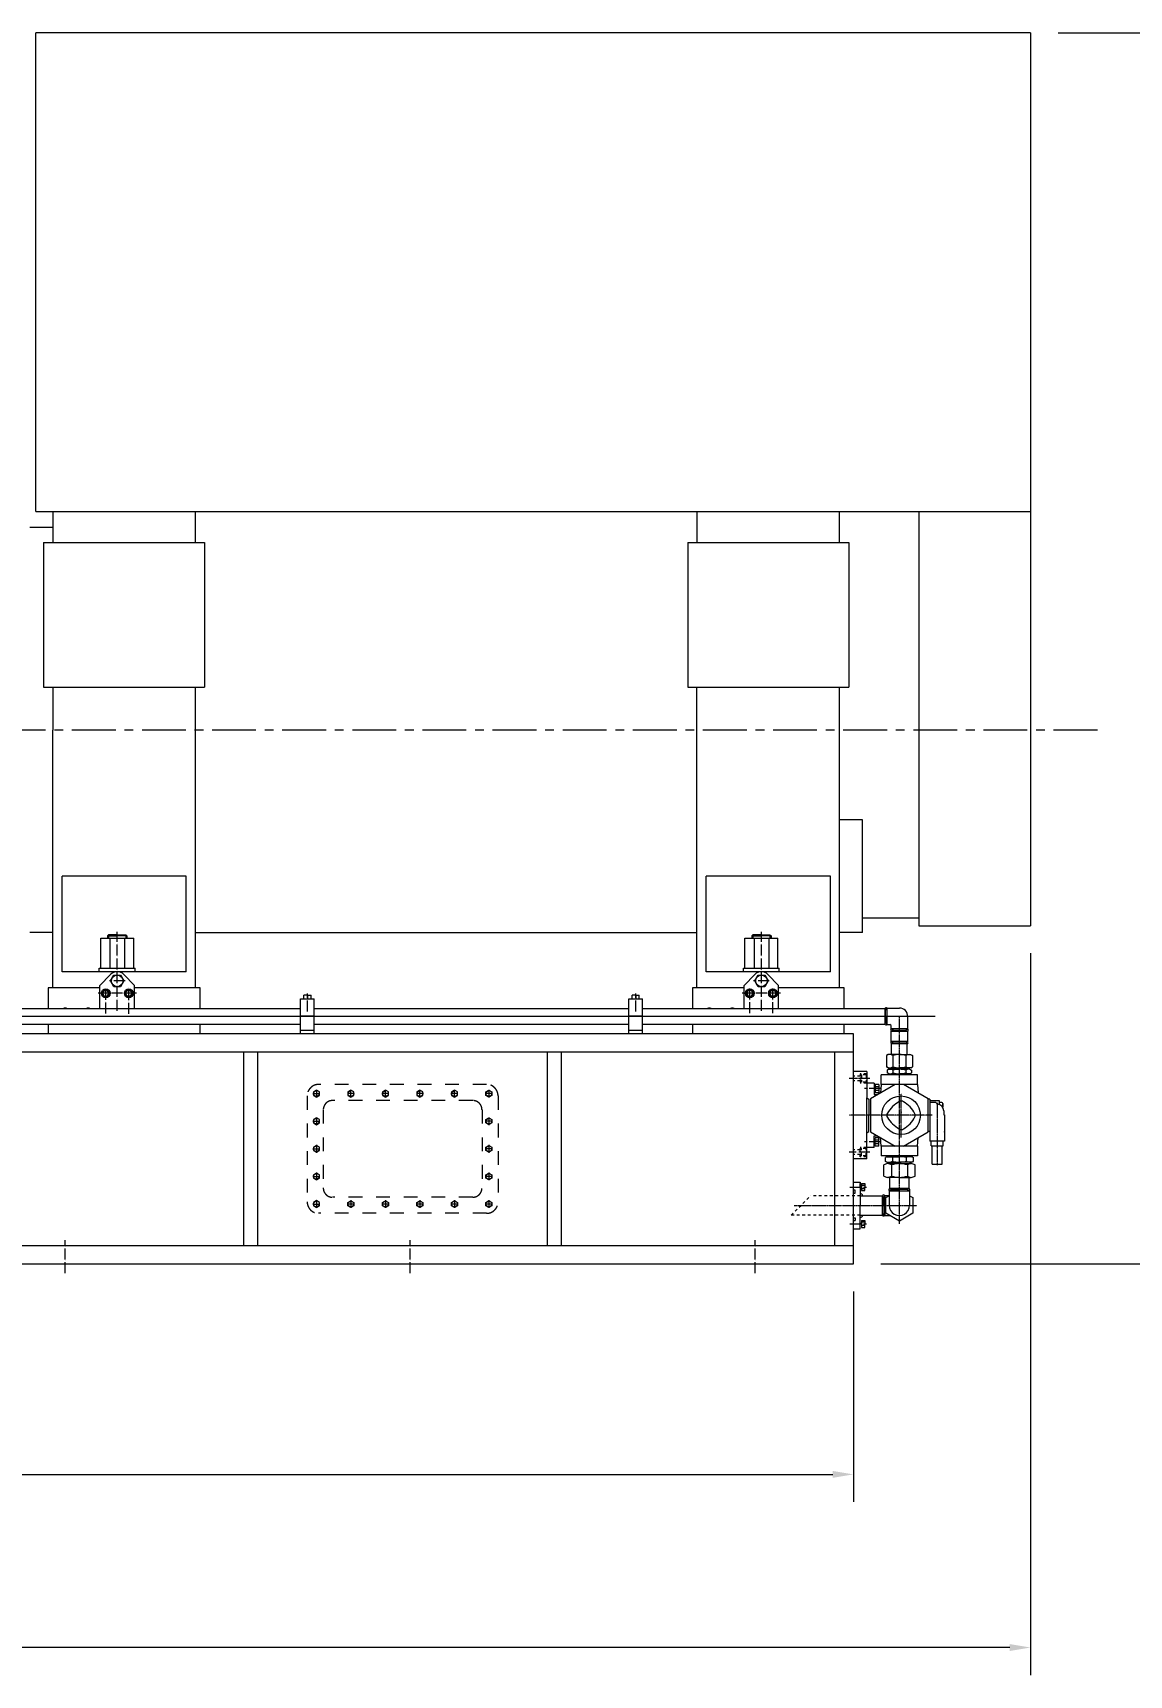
# Model space of a CAD drawing. Header units: millimetres. Extents: x 907 to 806139, y 2004 to 615514.
# Drawn here: x 684997 to 745520, y 248712 to 339353 of the extents above; entities that cross this region are included whole.
import ezdxf

# ---------------------------------------------------------------- set-up
doc = ezdxf.new("R2010")
doc.units = ezdxf.units.MM
doc.header["$LTSCALE"] = 25.4
for name, pattern in [('ACAD_ISO04W100', [30, 24, -3, 0, -3]), ('CENTER', [50.8, 31.75, -6.35, 6.35, -6.35]), ('CHAIN', [0.7087, 0.4724, -0.0591, 0.1181, -0.0591]), ('EB_DASH', [6, 3, -3])]:
    doc.linetypes.add(name, pattern=pattern)
doc.layers.get('Defpoints').update_dxf_attribs({"lineweight": 5})
doc.layers.add('CAXA1', color=5, linetype='CENTER', lineweight=5)
doc.styles.add('Roman', font='arial.ttf')
doc.styles.get("Standard").update_dxf_attribs({"font": 'arial.ttf'})
doc.dimstyles.new('ISO-25', dxfattribs={"dimscale": 30, "dimtxt": 38.1, "dimasz": 38.1, "dimexe": 50.8, "dimexo": 50.8, "dimgap": 15.875, "dimtad": 1, "dimtih": 1, "dimtoh": 1, "dimdec": 1, "dimlfac": 0.03937, "dimdsep": 46, "dimtxsty": 'Standard', "dimcen": 63.5, "dimclrd": 7, "dimclre": 7, "dimclrt": 7, "dimadec": 0, "dimazin": 0, "dimtfac": 1, "dimtdec": 1, "dimtmove": 0, "dimatfit": 3, "dimfxl": 25.4, "dimlwd": 5, "dimlwe": 5, "dimarcsym": 0})

# ---------------------------------------------------------------- blocks, each defined once
blk = doc.blocks.new('*D149')
at = {"color": 7, "linetype": 'Continuous', "lineweight": 5, "transparency": 16777216}
for p, q in [((631586, 269884), (631586, 258269)), ((730296, 269884), (730296, 258269)), ((632729, 259793), (729153, 259793))]:
    blk.add_line(p, q, dxfattribs=at)
at = {"color": 7, "transparency": 16777216}
for points in [[(632729, 259983), (632729, 259602), (631586, 259793)], [(729153, 259983), (729153, 259602), (730296, 259793)]]:
    blk.add_solid(points, dxfattribs=at)
at = {"layer": 'Defpoints', "color": 0, "transparency": 16777216}
for p in [(631586, 271408), (730296, 271408), (730296, 259793)]:
    blk.add_point(p, dxfattribs=at)
at = {"color": 7, "lineweight": 5, "transparency": 16777216, "insert": (680941, 262746), "char_height": 4953, "attachment_point": 5, "style": 'Roman'}
blk.add_mtext('A', dxfattribs=at)
blk = doc.blocks.new('*D150')
at = {"color": 7, "linetype": 'Continuous', "lineweight": 5, "transparency": 16777216}
for p, q in [((741599, 339353), (755750, 339353)), ((754226, 338210), (754226, 312563)), ((754226, 272551), (754226, 306553)), ((731820, 271408), (755750, 271408))]:
    blk.add_line(p, q, dxfattribs=at)
at = {"color": 7, "transparency": 16777216}
for points in [[(754035, 338210), (754416, 338210), (754226, 339353)], [(754035, 272551), (754416, 272551), (754226, 271408)]]:
    blk.add_solid(points, dxfattribs=at)
at = {"layer": 'Defpoints', "color": 0, "transparency": 16777216}
for p in [(740075, 339353), (730296, 271408), (754226, 271408)]:
    blk.add_point(p, dxfattribs=at)
at = {"color": 7, "lineweight": 5, "transparency": 16777216, "insert": (754226, 309558), "char_height": 4953, "attachment_point": 5, "style": 'Roman'}
blk.add_mtext('2675', dxfattribs=at)
blk = doc.blocks.new('*D153')
at = {"color": 7, "linetype": 'Continuous', "lineweight": 5, "transparency": 16777216}
for p, q in [((740075, 288553), (740075, 248712)), ((566828, 279642), (566828, 248712)), ((738932, 250236), (567971, 250236))]:
    blk.add_line(p, q, dxfattribs=at)
at = {"color": 7, "transparency": 16777216}
for points in [[(567971, 250426), (567971, 250045), (566828, 250236)], [(738932, 250426), (738932, 250045), (740075, 250236)]]:
    blk.add_solid(points, dxfattribs=at)
at = {"layer": 'Defpoints', "color": 0, "transparency": 16777216}
for p in [(740075, 290077), (566828, 281166), (566828, 250236)]:
    blk.add_point(p, dxfattribs=at)
at = {"color": 7, "lineweight": 5, "transparency": 16777216, "insert": (653452, 253189), "char_height": 4953, "attachment_point": 5, "style": 'Roman'}
blk.add_mtext('B', dxfattribs=at)

msp = doc.modelspace()

# ---------------------------------------------------------------- linework, layer by layer
at = {"color": 7, "lineweight": 5}
for p, q in [((740075.36, 339353.06), (685164.58, 339353.06)), ((685164.58, 312937.06), (685164.58, 339353.06)), ((740075.36, 339353.06), (740075.36, 290076.95)), ((685164.58, 312937.06), (733915.86, 312937.06)), ((686100.36, 312937.06), (686100.36, 311216.9)), ((693974.36, 311216.9), (693974.36, 312937.06)), ((721660.36, 312937.06), (721660.36, 311216.9)), ((729534.36, 311216.9), (729534.36, 312937.06)), ((733915.86, 312937.06), (740075.36, 312937.06)), ((733915.86, 312937.06), (733915.86, 290076.95)), ((686100.36, 312048.06), (684830.36, 312048.06)), ((685592.36, 311216.9), (694482.36, 311216.9)), ((685592.36, 311216.9), (685592.36, 303240.05)), ((694482.36, 311216.9), (694482.36, 303240.05)), ((721152.36, 311216.9), (730042.36, 311216.9)), ((721152.36, 311216.9), (721152.36, 303240.05)), ((730042.36, 311216.9), (730042.36, 303240.05)), ((685592.36, 303240.05), (694482.36, 303240.05)), ((686100.36, 303240.05), (686100.36, 300872.06)), ((693974.36, 286648.06), (693974.36, 303240.05)), ((721152.36, 303240.05), (730042.36, 303240.05)), ((721660.36, 286648.06), (721660.36, 303240.05)), ((729534.36, 286648.06), (729534.36, 303240.05)), ((686100.36, 286648.06), (686100.36, 300872.06)), ((730804.36, 295919.06), (729534.36, 295919.06)), ((730804.36, 289696.06), (730804.36, 295919.06)), ((686608.36, 287537.06), (686608.36, 292807.56)), ((693466.36, 292807.56), (686608.36, 292807.56)), ((693466.36, 287537.06), (693466.36, 292807.56)), ((722168.36, 287537.06), (722168.36, 292807.56)), ((729026.36, 292807.56), (722168.36, 292807.56)), ((729026.36, 287537.06), (729026.36, 292807.56)), ((730804.36, 290509.24), (733915.86, 290509.24)), ((733915.86, 290076.95), (740075.36, 290076.95)), ((686100.36, 289696.06), (684830.36, 289696.06)), ((688741.96, 289391.26), (690570.76, 289391.26)), ((688741.96, 287740.26), (688741.96, 289391.26)), ((689181.38, 289569.06), (689122.96, 289522.32)), ((689122.96, 289522.32), (689122.96, 289391.26)), ((689122.96, 289522.32), (689656.36, 289522.32)), ((689656.36, 289569.06), (689181.38, 289569.06)), ((689181.38, 289522.32), (689181.38, 289391.26)), ((689253.07, 289391.26), (689253.07, 287740.26)), ((689656.36, 289569.06), (690131.34, 289569.06)), ((690189.76, 289522.32), (689656.36, 289522.32)), ((690059.66, 289391.26), (690059.66, 287740.26)), ((690131.34, 289569.06), (690189.76, 289522.32)), ((690131.34, 289522.32), (690131.34, 289391.26)), ((690189.76, 289522.32), (690189.76, 289391.26)), ((690570.76, 287740.26), (690570.76, 289391.26)), ((693974.36, 289696.06), (721660.36, 289696.06)), ((724301.96, 289391.26), (726130.76, 289391.26)), ((724301.96, 287740.26), (724301.96, 289391.26)), ((724741.38, 289569.06), (724682.96, 289522.32)), ((724682.96, 289522.32), (724682.96, 289391.26)), ((724682.96, 289522.32), (725216.36, 289522.32)), ((725216.36, 289569.06), (724741.38, 289569.06)), ((724741.38, 289522.32), (724741.38, 289391.26)), ((724813.07, 289391.26), (724813.07, 287740.26)), ((725216.36, 289569.06), (725691.34, 289569.06)), ((725749.76, 289522.32), (725216.36, 289522.32)), ((725619.66, 289391.26), (725619.66, 287740.26)), ((725691.34, 289569.06), (725749.76, 289522.32)), ((725691.34, 289522.32), (725691.34, 289391.26)), ((725749.76, 289522.32), (725749.76, 289391.26)), ((726130.76, 287740.26), (726130.76, 289391.26)), ((730804.36, 289696.06), (729534.36, 289696.06)), ((693466.36, 287537.06), (686608.36, 287537.06)), ((688665.76, 287537.06), (688665.76, 287740.26)), ((688665.76, 287740.26), (690646.96, 287740.26)), ((688703.86, 286775.06), (689291.24, 287382.26)), ((690608.86, 286775.06), (690021.48, 287382.26)), ((690646.96, 287537.06), (690646.96, 287740.26)), ((729026.36, 287537.06), (722168.36, 287537.06)), ((724225.76, 287537.06), (724225.76, 287740.26)), ((724225.76, 287740.26), (726206.96, 287740.26)), ((724263.86, 286775.06), (724851.24, 287382.26)), ((726168.86, 286775.06), (725581.48, 287382.26)), ((726206.96, 287537.06), (726206.96, 287740.26)), ((688703.82, 286648.06), (685846.32, 286648.06)), ((685846.32, 286648.06), (685846.32, 285505.06)), ((688703.86, 286648.06), (686100.36, 286648.06)), ((688703.86, 285505.06), (688703.86, 286775.06)), ((694228.32, 286648.06), (690608.82, 286648.06)), ((690608.86, 285505.06), (690608.86, 286775.06)), ((693974.36, 286648.06), (690608.86, 286648.06)), ((694228.32, 285505.06), (694228.32, 286648.06)), ((724263.82, 286648.06), (721406.32, 286648.06)), ((721406.32, 286648.06), (721406.32, 285505.06)), ((724263.86, 286648.06), (721660.36, 286648.06)), ((724263.86, 285505.06), (724263.86, 286775.06)), ((729788.32, 286648.06), (726168.82, 286648.06)), ((726168.86, 285505.06), (726168.86, 286775.06)), ((729534.36, 286648.06), (726168.86, 286648.06)), ((729788.32, 285505.06), (729788.32, 286648.06)), ((699775.14, 284108.06), (699775.14, 286038.46)), ((699775.14, 286038.46), (700537.14, 286038.46)), ((700156.14, 286241.66), (699958.17, 286241.66)), ((699958.17, 286038.46), (699958.17, 286241.66)), ((700156.14, 286241.66), (700354.11, 286241.66)), ((700156.14, 286241.66), (700156.14, 286038.46)), ((700354.11, 286038.46), (700354.11, 286241.66)), ((700537.14, 284108.06), (700537.14, 286038.46)), ((717896.04, 284108.06), (717896.04, 286038.46)), ((717896.04, 286038.46), (718658.04, 286038.46)), ((718277.04, 286241.66), (718079.06, 286241.66)), ((718079.06, 286038.46), (718079.06, 286241.66)), ((718277.04, 286241.66), (718475.01, 286241.66)), ((718277.04, 286241.66), (718277.04, 286038.46)), ((718475.01, 286038.46), (718475.01, 286241.66)), ((718658.04, 284108.06), (718658.04, 286038.46)), ((732074.32, 285416.16), (732154.35, 285530.46)), ((732154.35, 285530.46), (732836.32, 285530.46)), ((732154.35, 284616.06), (732154.35, 285530.46)), ((684387.21, 285505.06), (699775.14, 285505.06)), ((684387.21, 284641.46), (699775.14, 284641.46)), ((685846.32, 284641.46), (685846.32, 284108.06)), ((694228.32, 284108.06), (694228.32, 284641.46)), ((700537.14, 285073.26), (699775.14, 285073.26)), ((700537.14, 285505.06), (717896.04, 285505.06)), ((700537.14, 284641.46), (717896.04, 284641.46)), ((718658.04, 285073.26), (717896.04, 285073.26)), ((718658.04, 285505.06), (732022.99, 285505.06)), ((718658.04, 284641.46), (732022.99, 284641.46)), ((721406.32, 284641.46), (721406.32, 284108.06)), ((729788.32, 284108.06), (729788.32, 284641.46)), ((732074.32, 285416.16), (732022.99, 285505.06)), ((732022.99, 285505.06), (732022.99, 284641.46)), ((732074.32, 284730.36), (732022.99, 284641.46)), ((732074.32, 285073.26), (732074.32, 285416.16)), ((732074.32, 285390.76), (732074.32, 285416.16)), ((732074.32, 285073.26), (732074.32, 284730.36)), ((732074.32, 284730.36), (732154.35, 284616.06)), ((732154.35, 284616.06), (732303.74, 284616.06)), ((733292.69, 284389.66), (733292.69, 285045.87)), ((730296.32, 284108.06), (666689.39, 284108.06)), ((699775.14, 284311.26), (700537.14, 284311.26)), ((717896.04, 284311.26), (718658.04, 284311.26)), ((730296.32, 271408.06), (730296.32, 284108.06)), ((732379.94, 284389.66), (732379.94, 284539.86)), ((732491.91, 284311.26), (732379.94, 284389.66)), ((733292.69, 284389.66), (732379.94, 284389.66)), ((732491.91, 284311.26), (732379.94, 284232.85)), ((732379.94, 283678.47), (732379.94, 284232.85)), ((733292.69, 284232.85), (732379.94, 284232.85)), ((732491.91, 284311.26), (733180.72, 284311.26)), ((733180.72, 284311.26), (733292.69, 284389.66)), ((733180.72, 284311.26), (733292.69, 284232.85)), ((733292.69, 283678.47), (733292.69, 284232.85)), ((730296.32, 283092.06), (649022.73, 283092.06)), ((696648.94, 272424.06), (696648.94, 283092.06)), ((697410.94, 272424.06), (697410.94, 283092.06)), ((713412.94, 272424.06), (713412.94, 283092.06)), ((714174.94, 272424.06), (714174.94, 283092.06)), ((729280.32, 272424.06), (729280.32, 283092.06)), ((732118.5, 282910.55), (732117.93, 282285.15)), ((732118.5, 282910.55), (732117.93, 282285.15)), ((732214.85, 282966.06), (732118.5, 282910.55)), ((732214.85, 282966.06), (732118.5, 282910.55)), ((732837.36, 282965.5), (732214.85, 282966.06)), ((732837.36, 282965.5), (732214.85, 282966.06)), ((732491.91, 283600.06), (732379.94, 283678.47)), ((733292.69, 283678.47), (732379.94, 283678.47)), ((732491.91, 283600.06), (732403.18, 283548.73)), ((733267.29, 283549.98), (732405.34, 283549.98)), ((732405.62, 282965.89), (732405.34, 283549.98)), ((732477.91, 282910.22), (732477.34, 282284.83)), ((732477.91, 282910.22), (732477.34, 282284.83)), ((733180.72, 283600.06), (732491.91, 283600.06)), ((732835.27, 282965.5), (733457.78, 282966.06)), ((732835.27, 282965.5), (733457.78, 282966.06)), ((733180.72, 283600.06), (733292.69, 283678.47)), ((733180.72, 283600.06), (733267.29, 283549.98)), ((733194.73, 282910.22), (733195.29, 282284.83)), ((733194.73, 282910.22), (733195.29, 282284.83)), ((733267.01, 282965.89), (733267.29, 283549.98)), ((733457.78, 282966.06), (733554.14, 282910.55)), ((733457.78, 282966.06), (733554.14, 282910.55)), ((733554.14, 282910.55), (733554.7, 282285.15)), ((733554.14, 282910.55), (733554.7, 282285.15)), ((730296.32, 277377.06), (730296.32, 282203.06)), ((731030.38, 282025.26), (730296.32, 282025.26)), ((731030.38, 282025.26), (731030.38, 280573.82)), ((732214.19, 282229.46), (732117.93, 282285.15)), ((732214.19, 282229.46), (732117.93, 282285.15)), ((732252.41, 282152.26), (732168.55, 282103.94)), ((732168.55, 282103.94), (732168.55, 281946.58)), ((732252.41, 281898.26), (732168.55, 281946.58)), ((732214.19, 282229.46), (732836.7, 282228.9)), ((732214.19, 282229.46), (732836.7, 282228.9)), ((732252.41, 282152.26), (732836.32, 282152.26)), ((732252.41, 281898.26), (732836.32, 281898.26)), ((732302.92, 281847.46), (732302.92, 281898.26)), ((732341.4, 282229.35), (732341.31, 282152.26)), ((732341.4, 282229.35), (732341.31, 282152.26)), ((732477.16, 282101.65), (732477.16, 281948.87)), ((733458.44, 282229.46), (732835.93, 282228.9)), ((733458.44, 282229.46), (732835.93, 282228.9)), ((733420.22, 282152.26), (732836.32, 282152.26)), ((733420.22, 281898.26), (732836.32, 281898.26)), ((733195.47, 282101.65), (733195.47, 281948.87)), ((733331.23, 282229.35), (733331.32, 282152.26)), ((733331.23, 282229.35), (733331.32, 282152.26)), ((733369.72, 281847.46), (733369.71, 281898.26)), ((733420.22, 282152.26), (733504.08, 282103.94)), ((733420.22, 281898.26), (733504.08, 281946.58)), ((733458.44, 282229.46), (733554.7, 282285.15)), ((733458.44, 282229.46), (733554.7, 282285.15)), ((733504.08, 282103.94), (733504.08, 281946.58)), ((731436.78, 281390.26), (731030.38, 281390.26)), ((732608.92, 281314.06), (731248.82, 280528.8)), ((731436.78, 281390.26), (731436.78, 280754.11)), ((731500.28, 281280.86), (731436.78, 281280.86)), ((731500.28, 281067.13), (731436.78, 281122.63)), ((731500.28, 281047.66), (731436.78, 281103.17)), ((731703.48, 281314.06), (731500.28, 281314.06)), ((731500.28, 281314.06), (731500.28, 280856.86)), ((731703.48, 281185.89), (731500.28, 281185.89)), ((731703.48, 281314.06), (731703.48, 280856.86)), ((731831.74, 281314.06), (731798.31, 280846.05)), ((731831.74, 281314.06), (731831.74, 281847.46)), ((733840.89, 281847.46), (731831.74, 281847.46)), ((733840.89, 281847.46), (731831.74, 281847.46)), ((733840.89, 281314.06), (731831.74, 281314.06)), ((734423.82, 280528.8), (733063.71, 281314.06)), ((733840.89, 281314.06), (733840.89, 281847.46)), ((733840.89, 281314.06), (733840.89, 281847.46)), ((733840.89, 281314.06), (733874.32, 280846.05)), ((731030.38, 277199.26), (731030.38, 280573.82)), ((731030.38, 280573.82), (731142.35, 280507.25)), ((731142.35, 280507.25), (731142.35, 279612.26)), ((731248.82, 280528.8), (731248.82, 278695.71)), ((731500.28, 280890.06), (731436.78, 280890.06)), ((731436.78, 280754.11), (731639.06, 280754.11)), ((731703.48, 280985.03), (731500.28, 280985.03)), ((731703.48, 280856.86), (731500.28, 280856.86)), ((734423.82, 278695.71), (734423.82, 280528.8)), ((734510.18, 280501.26), (734423.82, 280501.26)), ((734510.18, 280501.26), (734510.18, 278504.55)), ((734510.18, 280425.06), (735030.88, 280425.06)), ((734845.97, 280311.11), (734510.18, 280311.11)), ((734884.07, 280272.06), (734884.07, 280273.01)), ((735030.88, 280425.06), (735030.88, 280203.46)), ((735174.97, 280311.11), (735030.88, 280311.11)), ((735225.77, 280053.3), (735225.77, 280260.31)), ((735225.77, 280260.31), (735225.77, 280053.3)), ((731142.35, 278717.27), (731142.35, 279612.26)), ((735284.68, 279853.56), (735284.68, 279637.63)), ((735284.68, 279637.63), (735316.6, 279637.63)), ((735316.6, 279637.63), (735316.6, 278723.26)), ((731030.38, 278650.7), (731142.35, 278717.27)), ((731248.82, 278695.71), (732608.92, 277910.46)), ((731436.78, 277834.26), (731436.78, 278470.41)), ((731436.78, 278470.41), (731639.06, 278470.41)), ((731500.28, 278334.46), (731436.78, 278334.46)), ((731703.48, 278367.66), (731500.28, 278367.66)), ((731500.28, 277910.46), (731500.28, 278367.66)), ((731703.48, 277910.46), (731703.48, 278367.66)), ((731831.74, 277910.46), (731798.31, 278378.46)), ((733063.71, 277910.46), (734423.82, 278695.71)), ((733840.89, 277910.46), (733874.32, 278378.46)), ((734510.18, 278723.26), (734423.82, 278723.26)), ((734510.18, 278723.26), (734510.18, 278504.55)), ((734510.18, 278672.46), (734510.18, 278189.86)), ((735322.98, 278723.26), (735316.6, 278723.26)), ((735322.98, 278723.26), (735322.98, 278189.86)), ((735322.98, 278672.46), (735322.98, 278723.26)), ((731436.78, 277834.26), (731030.38, 277834.26)), ((731500.28, 278120.73), (731436.78, 278176.23)), ((731500.28, 278101.26), (731436.78, 278156.77)), ((731500.28, 277943.66), (731436.78, 277943.66)), ((731703.48, 278239.49), (731500.28, 278239.49)), ((731703.48, 278038.63), (731500.28, 278038.63)), ((731703.48, 277910.46), (731500.28, 277910.46)), ((733840.89, 277910.46), (731831.74, 277910.46)), ((731831.74, 277910.46), (731831.74, 277377.06)), ((732836.32, 277377.06), (731831.74, 277377.06)), ((732836.32, 277377.06), (731831.74, 277377.06)), ((732164.37, 277377.06), (732164.37, 277326.26)), ((733840.89, 277377.06), (732836.32, 277377.06)), ((733840.89, 277377.06), (733369.63, 277377.06)), ((733508.26, 277377.06), (733508.26, 277326.26)), ((733840.89, 277910.46), (733840.89, 277377.06)), ((733840.89, 277910.46), (733840.89, 277377.06)), ((735322.98, 278189.86), (734510.18, 278189.86)), ((734586.42, 277923.15), (734586.42, 278189.86)), ((734586.42, 277923.15), (735246.82, 277923.15)), ((734637.22, 276907.15), (734637.22, 277923.15)), ((735196.02, 276907.15), (735196.02, 277923.15)), ((735246.82, 277923.15), (735246.82, 278189.86)), ((731030.38, 277199.26), (730296.32, 277199.26)), ((731972.8, 276259.46), (731972.8, 276869.06)), ((732150.81, 277326.26), (732066.95, 277277.94)), ((732066.95, 277069.78), (732066.95, 277277.94)), ((732150.81, 277021.46), (732066.95, 277069.78)), ((732150.81, 277326.26), (732836.32, 277326.26)), ((732150.81, 277021.46), (732836.32, 277021.46)), ((732836.23, 276945.26), (732185.35, 276945.26)), ((732203.94, 276945.26), (732203.94, 277021.46)), ((732398.08, 276869.06), (732398.08, 276259.46)), ((732463.99, 277275.65), (732463.99, 277072.07)), ((732836.32, 276642.24), (732836.23, 276642.24)), ((732836.32, 276642.24), (732836.23, 276642.24)), ((733521.82, 277326.26), (732836.32, 277326.26)), ((733521.82, 277021.46), (732836.32, 277021.46)), ((732836.4, 276945.26), (733487.28, 276945.26)), ((733208.64, 277275.65), (733208.64, 277072.07)), ((733274.55, 276869.06), (733274.55, 276259.46)), ((733468.69, 276945.26), (733468.69, 277021.46)), ((733521.82, 277326.26), (733605.68, 277277.94)), ((733521.82, 277021.46), (733605.68, 277069.78)), ((733605.68, 277069.78), (733605.68, 277277.94)), ((733699.83, 276259.46), (733699.83, 276869.06)), ((734637.22, 276907.15), (735196.02, 276907.15)), ((730296.32, 275929.39), (730677.32, 275929.39)), ((730677.32, 275929.39), (730677.32, 274633.99)), ((730677.32, 275649.99), (730677.32, 275840.49)), ((730740.82, 275816.62), (730677.32, 275816.62)), ((730740.82, 275631.58), (730677.32, 275687.51)), ((730740.82, 275610.89), (730677.32, 275666.82)), ((730740.82, 275840.49), (730918.62, 275840.49)), ((730740.82, 275840.49), (730740.82, 275459.49)), ((730918.62, 275745.24), (730740.82, 275745.24)), ((730918.62, 275554.74), (730740.82, 275554.74)), ((730918.62, 275840.49), (730918.62, 275649.99)), ((730918.62, 275459.49), (730918.62, 275649.99)), ((732836.23, 276183.26), (732185.35, 276183.26)), ((732303, 275586.63), (732303, 276183.26)), ((732303, 275586.63), (732836.32, 275586.63)), ((732303, 275586.63), (732391.9, 275522.99)), ((732303.09, 275586.63), (733369.63, 275586.63)), ((732836.4, 276183.26), (733487.28, 276183.26)), ((733369.63, 275586.63), (733280.73, 275522.99)), ((733369.63, 275586.63), (733369.63, 276183.26)), ((730740.82, 275483.37), (730677.32, 275483.37)), ((730677.32, 275167.21), (731896.08, 275167.21)), ((730740.82, 275459.49), (730918.62, 275459.49)), ((731947.32, 275078.47), (731896.08, 275167.21)), ((731896.08, 274100.78), (731896.08, 275167.21)), ((731947.31, 275078.31), (731947.32, 274633.81)), ((732027.41, 275192.86), (731947.32, 275078.47)), ((732027.36, 275192.79), (732277.6, 275192.79)), ((732027.36, 275192.79), (732027.36, 274075.19)), ((732027.36, 274075.19), (732027.36, 275192.79)), ((732391.9, 275522.99), (732277.6, 275442.9)), ((732277.6, 275443.02), (733395.2, 275442.9)), ((732277.6, 275443.02), (732277.6, 274633.99)), ((732391.9, 275522.99), (732836.4, 275522.99)), ((733280.73, 275522.99), (732836.23, 275522.99)), ((732836.32, 275522.99), (732836.4, 275522.99)), ((733280.73, 275522.99), (733395.03, 275442.9)), ((733395.03, 275443.02), (733395.03, 274633.99)), ((730677.32, 273338.59), (730677.32, 274633.99)), ((730677.32, 274100.78), (731896.08, 274100.78)), ((730740.82, 273808.49), (730918.62, 273808.49)), ((730740.82, 273808.49), (730740.82, 273427.49)), ((730918.62, 273808.49), (730918.62, 273617.99)), ((731947.32, 274189.51), (731896.08, 274100.78)), ((731947.31, 274189.68), (731947.32, 274634.18)), ((732027.41, 274075.12), (731947.32, 274189.51)), ((732027.36, 274075.19), (732308.54, 274075.19)), ((730296.32, 273338.59), (730677.32, 273338.59)), ((730740.82, 273599.58), (730677.32, 273655.51)), ((730740.82, 273578.89), (730677.32, 273634.82)), ((730918.62, 273713.24), (730740.82, 273713.24)), ((730918.62, 273522.74), (730740.82, 273522.74)), ((730740.82, 273427.49), (730918.62, 273427.49)), ((730918.62, 273427.49), (730918.62, 273617.99)), ((631585.63, 272424.06), (730296.32, 272424.06)), ((631585.63, 271408.06), (730296.32, 271408.06))]:
    msp.add_line(p, q, dxfattribs=at)
at = {"color": 7, "linetype": 'ACAD_ISO04W100', "lineweight": 5}
for p, q in [((689656.36, 285378.06), (689656.36, 289744.19)), ((725216.36, 285378.06), (725216.36, 289744.19)), ((689021.36, 285224.43), (689021.36, 286665.04)), ((690087.24, 287029.06), (689225.49, 287029.06)), ((690291.36, 285203.01), (690291.36, 286665.04)), ((724581.36, 285243.68), (724581.36, 286665.04)), ((725647.24, 287029.06), (724785.49, 287029.06)), ((725851.36, 285242), (725851.36, 286665.04)), ((690713.33, 286343.26), (688599.4, 286343.26)), ((700156.14, 285333.06), (700156.14, 286342.3)), ((718277.04, 285333.06), (718277.04, 286342.3)), ((726273.33, 286343.26), (724159.4, 286343.26)), ((731775.66, 281085.46), (730901.98, 281085.46)), ((731209.72, 277580.26), (730067.69, 277580.26)), ((731775.66, 278139.06), (730901.98, 278139.06)), ((730099.13, 275649.99), (731022.65, 275649.99)), ((730099.13, 273617.99), (731022.65, 273617.99)), ((686781.04, 270895.76), (686781.04, 272724.15)), ((705831.04, 270895.76), (705831.04, 272724.15)), ((724881.04, 270895.76), (724881.04, 272724.15))]:
    msp.add_line(p, q, dxfattribs=at)
at = {"color": 7, "linetype": 'CHAIN', "lineweight": 5, "ltscale": 10}
msp.add_line((671945.72, 285073.26), (734807.28, 285073.26), dxfattribs=at)
at = {"color": 7, "linetype": 'CHAIN', "lineweight": 5, "ltscale": 5}
for p, q in [((732836.32, 273627.82), (732836.32, 285073.26)), ((731209.72, 281644.26), (730067.69, 281644.26)), ((732935.38, 278381), (732935.38, 280811.34)), ((734916.58, 280301.04), (734916.58, 276863.17)), ((734639.4, 279612.26), (730067.69, 279612.26)), ((727026.81, 274633.99), (733791.56, 274633.99))]:
    msp.add_line(p, q, dxfattribs=at)
at = {"color": 7, "linetype": 'EB_DASH', "lineweight": 5, "ltscale": 2}
for p, q in [((730677.32, 281898.26), (730677.32, 281390.26)), ((731030.38, 281898.26), (730677.32, 281898.26)), ((730677.32, 281771.26), (730296.32, 281771.26)), ((730677.32, 281517.26), (730296.32, 281517.26)), ((730740.82, 281839.66), (730677.32, 281839.66)), ((730740.82, 281625.93), (730677.32, 281681.43)), ((730740.82, 281606.46), (730677.32, 281661.97)), ((730740.82, 281448.86), (730677.32, 281448.86)), ((731030.38, 281390.26), (730677.32, 281390.26)), ((730994.82, 281847.46), (730740.82, 281847.46)), ((730740.82, 281847.46), (730740.82, 281441.06)), ((730994.82, 281441.06), (730740.82, 281441.06)), ((730994.82, 281847.46), (730994.82, 281441.06)), ((730677.32, 277707.26), (730296.32, 277707.26)), ((730677.32, 277453.26), (730296.32, 277453.26)), ((730677.32, 277326.26), (730677.32, 277834.26)), ((731030.38, 277834.26), (730677.32, 277834.26)), ((730740.82, 277775.66), (730677.32, 277775.66)), ((730740.82, 277561.93), (730677.32, 277617.43)), ((730740.82, 277542.46), (730677.32, 277597.97)), ((730740.82, 277384.86), (730677.32, 277384.86)), ((730740.82, 277377.06), (730740.82, 277783.46)), ((730994.82, 277783.46), (730740.82, 277783.46)), ((730994.82, 277377.06), (730740.82, 277377.06)), ((730994.82, 277377.06), (730994.82, 277783.46)), ((731030.38, 277326.26), (730677.32, 277326.26)), ((726867.32, 274100.78), (727933.75, 275167.21)), ((730677.32, 275167.21), (727933.75, 275167.21)), ((730390.3, 275479.81), (730296.32, 275479.81)), ((730296.32, 275319.79), (730390.3, 275319.79)), ((730390.3, 275319.79), (730390.3, 275479.81)), ((730677.32, 274100.78), (726867.32, 274100.78)), ((730296.32, 273948.19), (730390.3, 273948.19)), ((730390.3, 273788.17), (730296.32, 273788.17)), ((730390.3, 273948.19), (730390.3, 273788.17))]:
    msp.add_line(p, q, dxfattribs=at)
at = {"color": 7, "linetype": 'EB_DASH', "lineweight": 5, "ltscale": 10}
for p, q in [((700649.44, 281021.42), (700649.44, 280593.83)), ((710047.44, 281314.06), (700776.44, 281314.06)), ((702554.44, 280592.26), (702554.44, 281019.85)), ((704459.44, 280592.26), (704459.44, 281019.85)), ((706364.44, 280592.26), (706364.44, 281019.85)), ((708269.44, 280590.69), (708269.44, 281018.28)), ((710174.44, 281021.42), (710174.44, 280593.83)), ((700141.44, 280679.06), (700141.44, 274837.06)), ((700458.94, 280806.06), (700839.94, 280806.06)), ((709285.44, 280425.06), (701538.44, 280425.06)), ((702744.94, 280807.63), (702363.94, 280807.63)), ((704649.94, 280807.63), (704268.94, 280807.63)), ((706554.94, 280807.63), (706173.94, 280807.63)), ((708459.94, 280806.06), (708078.94, 280806.06)), ((708414.28, 280806.06), (708124.59, 280806.06)), ((708269.44, 280661.21), (708269.44, 280950.9)), ((710364.94, 280806.06), (709983.94, 280806.06)), ((710682.44, 280679.06), (710682.44, 274837.06)), ((700458.94, 279282.06), (700839.94, 279282.06)), ((700504.59, 279282.06), (700794.28, 279282.06)), ((700649.44, 279497.42), (700649.44, 279069.83)), ((700649.44, 279426.9), (700649.44, 279137.21)), ((701030.44, 279917.06), (701030.44, 275599.06)), ((709793.44, 279917.06), (709793.44, 275599.06)), ((710364.94, 279282.06), (709983.94, 279282.06)), ((710319.28, 279282.06), (710029.59, 279282.06)), ((710174.44, 279497.42), (710174.44, 279069.83)), ((710174.44, 279426.9), (710174.44, 279137.21)), ((700458.94, 277758.06), (700839.94, 277758.06)), ((700504.59, 277758.06), (700794.28, 277758.06)), ((700649.44, 277973.42), (700649.44, 277545.83)), ((700649.44, 277902.9), (700649.44, 277613.21)), ((710364.94, 277758.06), (709983.94, 277758.06)), ((710319.28, 277758.06), (710029.59, 277758.06)), ((710174.44, 277973.42), (710174.44, 277545.83)), ((710174.44, 277902.9), (710174.44, 277613.21)), ((700458.94, 276234.06), (700839.94, 276234.06)), ((700504.59, 276234.06), (700794.28, 276234.06)), ((700649.44, 276449.42), (700649.44, 276021.83)), ((700649.44, 276378.9), (700649.44, 276089.21)), ((710364.94, 276234.06), (709983.94, 276234.06)), ((710319.28, 276234.06), (710029.59, 276234.06)), ((710174.44, 276449.42), (710174.44, 276021.83)), ((710174.44, 276378.9), (710174.44, 276089.21)), ((700458.94, 274710.06), (700839.94, 274710.06)), ((700504.59, 274710.06), (700794.28, 274710.06)), ((700649.44, 274925.42), (700649.44, 274497.83)), ((700649.44, 274854.9), (700649.44, 274565.21)), ((709285.44, 275091.06), (701538.44, 275091.06)), ((702744.94, 274708.49), (702363.94, 274708.49)), ((702554.44, 274923.85), (702554.44, 274496.26)), ((704649.94, 274708.49), (704268.94, 274708.49)), ((704459.44, 274923.85), (704459.44, 274496.26)), ((706554.94, 274708.49), (706173.94, 274708.49)), ((706364.44, 274923.85), (706364.44, 274496.26)), ((708459.94, 274710.06), (708078.94, 274710.06)), ((708414.28, 274710.06), (708124.59, 274710.06)), ((708269.44, 274925.42), (708269.44, 274497.83)), ((708269.44, 274854.9), (708269.44, 274565.21)), ((710364.94, 274710.06), (709983.94, 274710.06)), ((710319.28, 274710.06), (710029.59, 274710.06)), ((710174.44, 274925.42), (710174.44, 274497.83)), ((710174.44, 274854.9), (710174.44, 274565.21)), ((710047.44, 274202.06), (700776.44, 274202.06))]:
    msp.add_line(p, q, dxfattribs=at)
at = {"color": 7, "lineweight": 5}
for points in [[(690024.66, 287029.06), (689840.51, 286710.1), (689472.21, 286710.1), (689288.06, 287029.06), (689472.21, 287348.02), (689840.51, 287348.02)], [(725584.66, 287029.06), (725400.51, 286710.1), (725032.21, 286710.1), (724848.06, 287029.06), (725032.21, 287348.02), (725400.51, 287348.02)], [(688849.01, 286343.26), (688935.19, 286193.99), (689107.54, 286193.99), (689193.72, 286343.26), (689107.54, 286492.52), (688935.19, 286492.52)], [(690463.72, 286343.26), (690377.54, 286193.99), (690205.19, 286193.99), (690119.01, 286343.26), (690205.19, 286492.52), (690377.54, 286492.52)], [(724409.01, 286343.26), (724495.19, 286193.99), (724667.54, 286193.99), (724753.72, 286343.26), (724667.54, 286492.52), (724495.19, 286492.52)], [(726023.72, 286343.26), (725937.54, 286193.99), (725765.19, 286193.99), (725679.01, 286343.26), (725765.19, 286492.52), (725937.54, 286492.52)]]:
    msp.add_lwpolyline(points, close=True, dxfattribs=at)
at = {"color": 7, "linetype": 'EB_DASH', "lineweight": 5, "ltscale": 10}
for points in [[(700649.44, 280615.56), (700814.41, 280710.81), (700814.41, 280901.31), (700649.44, 280996.56), (700484.46, 280901.31), (700484.46, 280710.81)], [(702554.44, 280998.13), (702389.46, 280902.88), (702389.46, 280712.38), (702554.44, 280617.13), (702719.41, 280712.38), (702719.41, 280902.88)], [(704459.44, 280998.13), (704294.46, 280902.88), (704294.46, 280712.38), (704459.44, 280617.13), (704624.41, 280712.38), (704624.41, 280902.88)], [(706364.44, 280998.13), (706199.46, 280902.88), (706199.46, 280712.38), (706364.44, 280617.13), (706529.41, 280712.38), (706529.41, 280902.88)], [(708269.44, 280996.56), (708104.46, 280901.31), (708104.46, 280710.81), (708269.44, 280615.56), (708434.41, 280710.81), (708434.41, 280901.31)], [(710174.44, 280615.56), (710009.46, 280710.81), (710009.46, 280901.31), (710174.44, 280996.56), (710339.41, 280901.31), (710339.41, 280710.81)], [(700649.44, 279091.56), (700814.41, 279186.81), (700814.41, 279377.31), (700649.44, 279472.56), (700484.46, 279377.31), (700484.46, 279186.81)], [(710174.44, 279091.56), (710009.46, 279186.81), (710009.46, 279377.31), (710174.44, 279472.56), (710339.41, 279377.31), (710339.41, 279186.81)], [(700649.44, 277567.56), (700814.41, 277662.81), (700814.41, 277853.31), (700649.44, 277948.56), (700484.46, 277853.31), (700484.46, 277662.81)], [(710174.44, 277567.56), (710009.46, 277662.81), (710009.46, 277853.31), (710174.44, 277948.56), (710339.41, 277853.31), (710339.41, 277662.81)], [(700649.44, 276043.56), (700814.41, 276138.81), (700814.41, 276329.31), (700649.44, 276424.56), (700484.46, 276329.31), (700484.46, 276138.81)], [(710174.44, 276043.56), (710009.46, 276138.81), (710009.46, 276329.31), (710174.44, 276424.56), (710339.41, 276329.31), (710339.41, 276138.81)], [(700649.44, 274519.56), (700814.41, 274614.81), (700814.41, 274805.31), (700649.44, 274900.56), (700484.46, 274805.31), (700484.46, 274614.81)], [(702554.44, 274517.99), (702389.46, 274613.24), (702389.46, 274803.74), (702554.44, 274898.99), (702719.41, 274803.74), (702719.41, 274613.24)], [(704459.44, 274517.99), (704294.46, 274613.24), (704294.46, 274803.74), (704459.44, 274898.99), (704624.41, 274803.74), (704624.41, 274613.24)], [(706364.44, 274517.99), (706199.46, 274613.24), (706199.46, 274803.74), (706364.44, 274898.99), (706529.41, 274803.74), (706529.41, 274613.24)], [(708269.44, 274519.56), (708104.46, 274614.81), (708104.46, 274805.31), (708269.44, 274900.56), (708434.41, 274805.31), (708434.41, 274614.81)], [(710174.44, 274519.56), (710009.46, 274614.81), (710009.46, 274805.31), (710174.44, 274900.56), (710339.41, 274805.31), (710339.41, 274614.81)]]:
    msp.add_lwpolyline(points, close=True, dxfattribs=at)
at = {"color": 7, "lineweight": 5}
msp.add_lwpolyline([(733395.03, 275174.93), (733584.14, 275065.75), (733584.14, 274202.24), (732836.32, 273770.48), (732088.49, 274202.24), (732088.49, 275065.75), (732277.6, 275174.93)], dxfattribs=at)
for centre, radius in [((689656.36, 287029.06), 318.96), ((725216.36, 287029.06), 318.96), ((689021.36, 286343.26), 241.3), ((689021.36, 286343.26), 203.2), ((690291.36, 286343.26), 241.3), ((690291.36, 286343.26), 203.2), ((724581.36, 286343.26), 241.3), ((724581.36, 286343.26), 203.2), ((725851.36, 286343.26), 241.3), ((725851.36, 286343.26), 203.2), ((732925, 279612.44), 1066.8)]:
    msp.add_circle(centre, radius, dxfattribs=at)
at = {"color": 7, "linetype": 'EB_DASH', "lineweight": 5, "ltscale": 10}
for centre in [(700649.44, 280807.63), (702554.44, 280806.06), (704459.44, 280806.06), (706364.44, 280806.06), (708269.44, 280804.49), (710174.44, 280807.63), (700649.44, 279283.63), (710174.44, 279283.63), (700649.44, 277759.63), (710174.44, 277759.63), (700649.44, 276235.63), (710174.44, 276235.63), (700649.44, 274711.63), (702554.44, 274710.06), (704459.44, 274710.06), (706364.44, 274710.06), (708269.44, 274711.63), (710174.44, 274711.63)]:
    msp.add_circle(centre, 156.32, dxfattribs=at)
at = {"color": 7, "lineweight": 5}
for centre, radius, start, end in [((689656.36, 287029.06), 508, 44.0493818, 135.9506182), ((725216.36, 287029.06), 508, 44.0493818, 135.9506182), ((686781.04, 285327.26), 203.2, 61.0449756, 118.9550244), ((688051.04, 285327.26), 203.2, 61.0449756, 118.9550244), ((722341.04, 285327.26), 203.2, 61.0449756, 118.9550244), ((723611.04, 285327.26), 203.2, 61.0449756, 118.9550244), ((732101.55, 285451.13), 95.29, 56.3544434, 145.5330408), ((732836.32, 285073.26), 457.2, 356.5655859, 90), ((732101.55, 284695.39), 95.29, 214.4669592, 303.6455566), ((732303.74, 284539.86), 76.2, 0, 90), ((732457.99, 284311.26), 110.63, 134.872008, 225.127992), ((733214.64, 284311.26), 110.63, 314.872008, 45.127992), ((732297.96, 282647.78), 318.21, 55.5643177, 124.3328127), ((732297.96, 282647.78), 318.21, 55.5643177, 124.3328127), ((732442.26, 283624.03), 82.75, 138.86476, 243.499398), ((732836.3, 281776.07), 1189.43, 89.9485652, 107.536519), ((732836.3, 281776.07), 1189.43, 89.9485652, 107.536519), ((732836.33, 281776.07), 1189.43, 72.463481, 90.0514348), ((732836.33, 281776.07), 1189.43, 72.463481, 90.0514348), ((733374.67, 282647.78), 318.21, 55.6671873, 124.4356823), ((733374.67, 282647.78), 318.21, 55.6671873, 124.4356823), ((733230.37, 283624.03), 82.75, 296.500602, 41.13524), ((732297.87, 282547.6), 318.21, 235.5643177, 304.3328127), ((732297.87, 282547.6), 318.21, 235.5643177, 304.3328127), ((732322.34, 281890.18), 262.08, 53.7922003, 118.4842566), ((732322.34, 282160.34), 262.08, 241.5157434, 306.2077997), ((732866.99, 280634.89), 1517.68, 91.1581708, 104.8839267), ((732866.99, 283415.62), 1517.68, 255.1160733, 268.8418292), ((732837.77, 283418.33), 1189.43, 252.3606114, 269.9485652), ((732837.77, 283418.33), 1189.43, 252.3606114, 269.9485652), ((732834.86, 283418.33), 1189.43, 270.0514348, 287.6393886), ((732834.86, 283418.33), 1189.43, 270.0514348, 287.6393886), ((732805.64, 280634.89), 1517.68, 75.1160733, 88.8418292), ((732805.64, 283415.62), 1517.68, 271.1581708, 284.8839267), ((733374.76, 282547.6), 318.21, 235.6671873, 304.4356823), ((733374.76, 282547.6), 318.21, 235.6671873, 304.4356823), ((733350.29, 281890.18), 262.08, 61.5157434, 126.2077997), ((733350.29, 282160.34), 262.08, 233.7922003, 298.4842566), ((733701.42, 278824.2), 1772.25, 119.6426987, 149.2596251), ((732935.38, 280209.24), 190.58, 51.8756661, 125.4340313), ((732280.85, 278973.17), 1586.58, 27.2199523, 60.8765556), ((734845.97, 280273.01), 38.1, 0, 90), ((734934.87, 280272.06), 50.8, 180.0000315, 267.4965444), ((734916.58, 279853.56), 368.1, 0, 87.4966214), ((735174.97, 280260.31), 50.8, 0, 90), ((732328.1, 279612.44), 190.56, 141.8761809, 218.1238191), ((733701.42, 280400.68), 1772.25, 210.7403749, 240.3573013), ((732280.85, 280251.72), 1586.58, 299.1234444, 332.7800477), ((733521.9, 279612.44), 190.56, 332.4670581, 27.5329419), ((732935.38, 279015.63), 190.56, 234.5632094, 308.1270932), ((732532.21, 275643.2), 1347.46, 104.9169116, 114.5292463), ((732259.58, 276886.86), 439.25, 62.2661247, 111.9970252), ((732259.58, 277460.86), 439.25, 248.0029748, 297.7338753), ((732095.6, 276392.46), 564.49, 57.5983066, 78.3223669), ((732836.23, 275647.48), 1297.78, 90, 109.7316139), ((732853.83, 275808.89), 1517.68, 91.1581708, 104.8839267), ((732853.83, 278538.82), 1517.68, 255.1160733, 268.8418292), ((732836.4, 275647.48), 1297.78, 70.2683861, 90), ((732818.81, 275808.89), 1517.68, 75.1160733, 88.8418292), ((732818.81, 278538.82), 1517.68, 271.1581708, 284.8839267), ((733413.05, 276886.86), 439.25, 68.0029748, 117.7338753), ((733413.05, 277460.86), 439.25, 242.2661247, 291.9970252), ((733577.04, 276392.46), 564.49, 101.6776331, 122.4016934), ((733140.42, 275643.2), 1347.46, 65.4707537, 75.0830884), ((732532.21, 277485.31), 1347.46, 245.4707537, 255.0830884), ((732095.6, 276736.06), 564.49, 281.6776331, 302.4016934), ((732350.98, 275503.99), 95.6, 120.1750007, 219.7113303), ((732836.23, 277481.04), 1297.78, 250.2683861, 270), ((732836.4, 277481.04), 1297.78, 270, 289.7316139), ((733577.04, 276736.06), 564.49, 237.5983066, 258.3223669), ((733321.65, 275503.99), 95.6, 320.2886697, 59.8249993), ((733140.42, 277485.31), 1347.46, 284.9169116, 294.5292463), ((730677.32, 275167.21), 127, 0, 90), ((731971.24, 275131.17), 83.35, 47.6730106, 154.3825062), ((732836.32, 274633.99), 558.8, 179.0078897, 0.9921103), ((730677.32, 274100.78), 127, 270, 0), ((731971.24, 274136.81), 83.35, 205.6174938, 312.3269894)]:
    msp.add_arc(centre, radius, start, end, dxfattribs=at)
at = {"color": 7, "linetype": 'EB_DASH', "lineweight": 5, "ltscale": 10}
for centre, radius, start, end in [((700776.44, 280679.06), 635, 90, 180), ((710047.44, 280679.06), 635, 0, 90), ((701538.44, 279917.06), 508, 90, 180), ((709285.44, 279917.06), 508, 0, 90), ((701538.44, 275599.06), 508, 180, 270), ((709285.44, 275599.06), 508, 270, 0), ((700776.44, 274837.06), 635, 180, 270), ((710047.44, 274837.06), 635, 270, 0)]:
    msp.add_arc(centre, radius, start, end, dxfattribs=at)
at = {"color": 7, "linetype": 'CHAIN', "lineweight": 5, "ltscale": 5}
msp.add_point((732935.38, 279790.06), dxfattribs=at)
msp.add_point((732935.38, 279790.06), dxfattribs=at)
at = {"layer": 'CAXA1', "linetype": 'CENTER', "lineweight": 5, "ltscale": 3}
msp.add_line((743767.01, 300872.06), (649756.57, 300872.06), dxfattribs=at)

# ---------------------------------------------------------------- dimensions: what is measured, and where the dimension line sits
at = {"color": 7, "lineweight": 5}
dim = msp.add_linear_dim(base=(754225.84, 271408.06), p1=(740075.36, 339353.06), p2=(730296.32, 271408.06), angle=90, dimstyle='ISO-25', override={"dimscale": 30, "dimtxt": 165.1, "dimdec": 0, "dimpost": '\\X', "dimtxsty": 'Roman', "dimtmove": 1}, dxfattribs=at)
dim.commit()
dim.dimension.update_dxf_attribs({"geometry": '*D150', "text_midpoint": (754225.84, 309558), "dimtype": 160})
dim = msp.add_linear_dim(base=(566828.13, 250235.77), p1=(740075.36, 290076.95), p2=(566828.13, 281166.33), angle=180, text='B', dimstyle='ISO-25', override={"dimscale": 30, "dimtxt": 165.1, "dimpost": '\\X', "dimtxsty": 'Roman', "dimtmove": 1}, dxfattribs=at)
dim.commit()
dim.dimension.update_dxf_attribs({"geometry": '*D153', "text_midpoint": (653451.75, 250235.77), "dimtype": 160})
dim = msp.add_linear_dim(base=(730296.32, 259792.98), p1=(631585.63, 271408.06), p2=(730296.32, 271408.06), angle=180, text='A', dimstyle='ISO-25', override={"dimscale": 30, "dimtxt": 165.1, "dimpost": '\\X', "dimtxsty": 'Roman', "dimtmove": 1}, dxfattribs=at)
dim.commit()
dim.dimension.update_dxf_attribs({"geometry": '*D149', "text_midpoint": (680940.97, 262745.73)})

doc.saveas('drawing.dxf')
